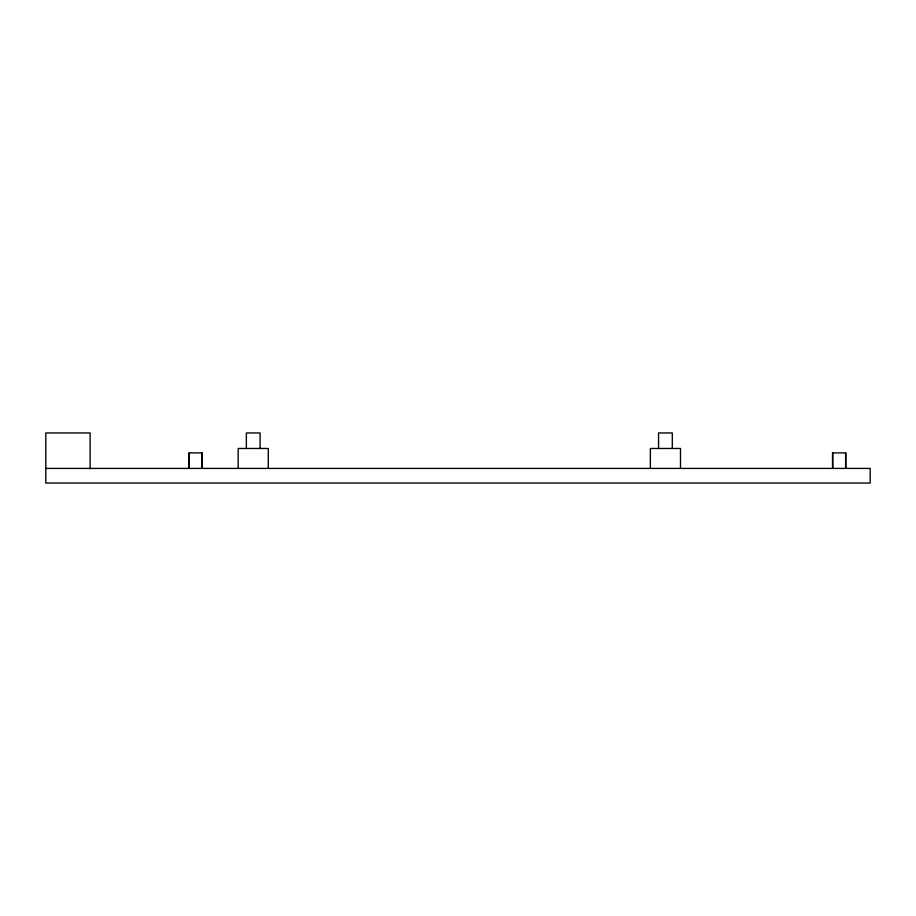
<?xml version="1.0" encoding="UTF-8"?>
<svg xmlns="http://www.w3.org/2000/svg" width="916" height="916" viewBox="0 0 916 916"><rect width="100%" height="100%" fill="white"/><g stroke="black" fill="none" stroke-linecap="round" stroke-linejoin="round"><path stroke-width="1.37" d="M45.8 468.42L870.2 468.42L870.2 483.041L45.8 483.041L45.8 432.959L90.123 432.959L90.123 468.889M845.823 468.42L845.823 452.905L832.529 452.905L832.529 468.42M845.617 452.905L845.617 468.42M832.758 452.905L832.758 468.42M680.496 468.42L680.496 448.474L650.36 448.474L650.36 468.42M672.298 448.474L672.298 432.959L658.558 432.959L658.558 448.474M268.296 468.42L268.296 448.474L238.16 448.474L238.16 468.42M260.098 448.474L260.098 432.959L246.358 432.959L246.358 448.474M202.264 468.42L202.264 452.905L188.959 452.905L188.959 468.42M202.035 452.905L202.035 468.42M189.188 452.905L189.188 468.42"/></g></svg>
